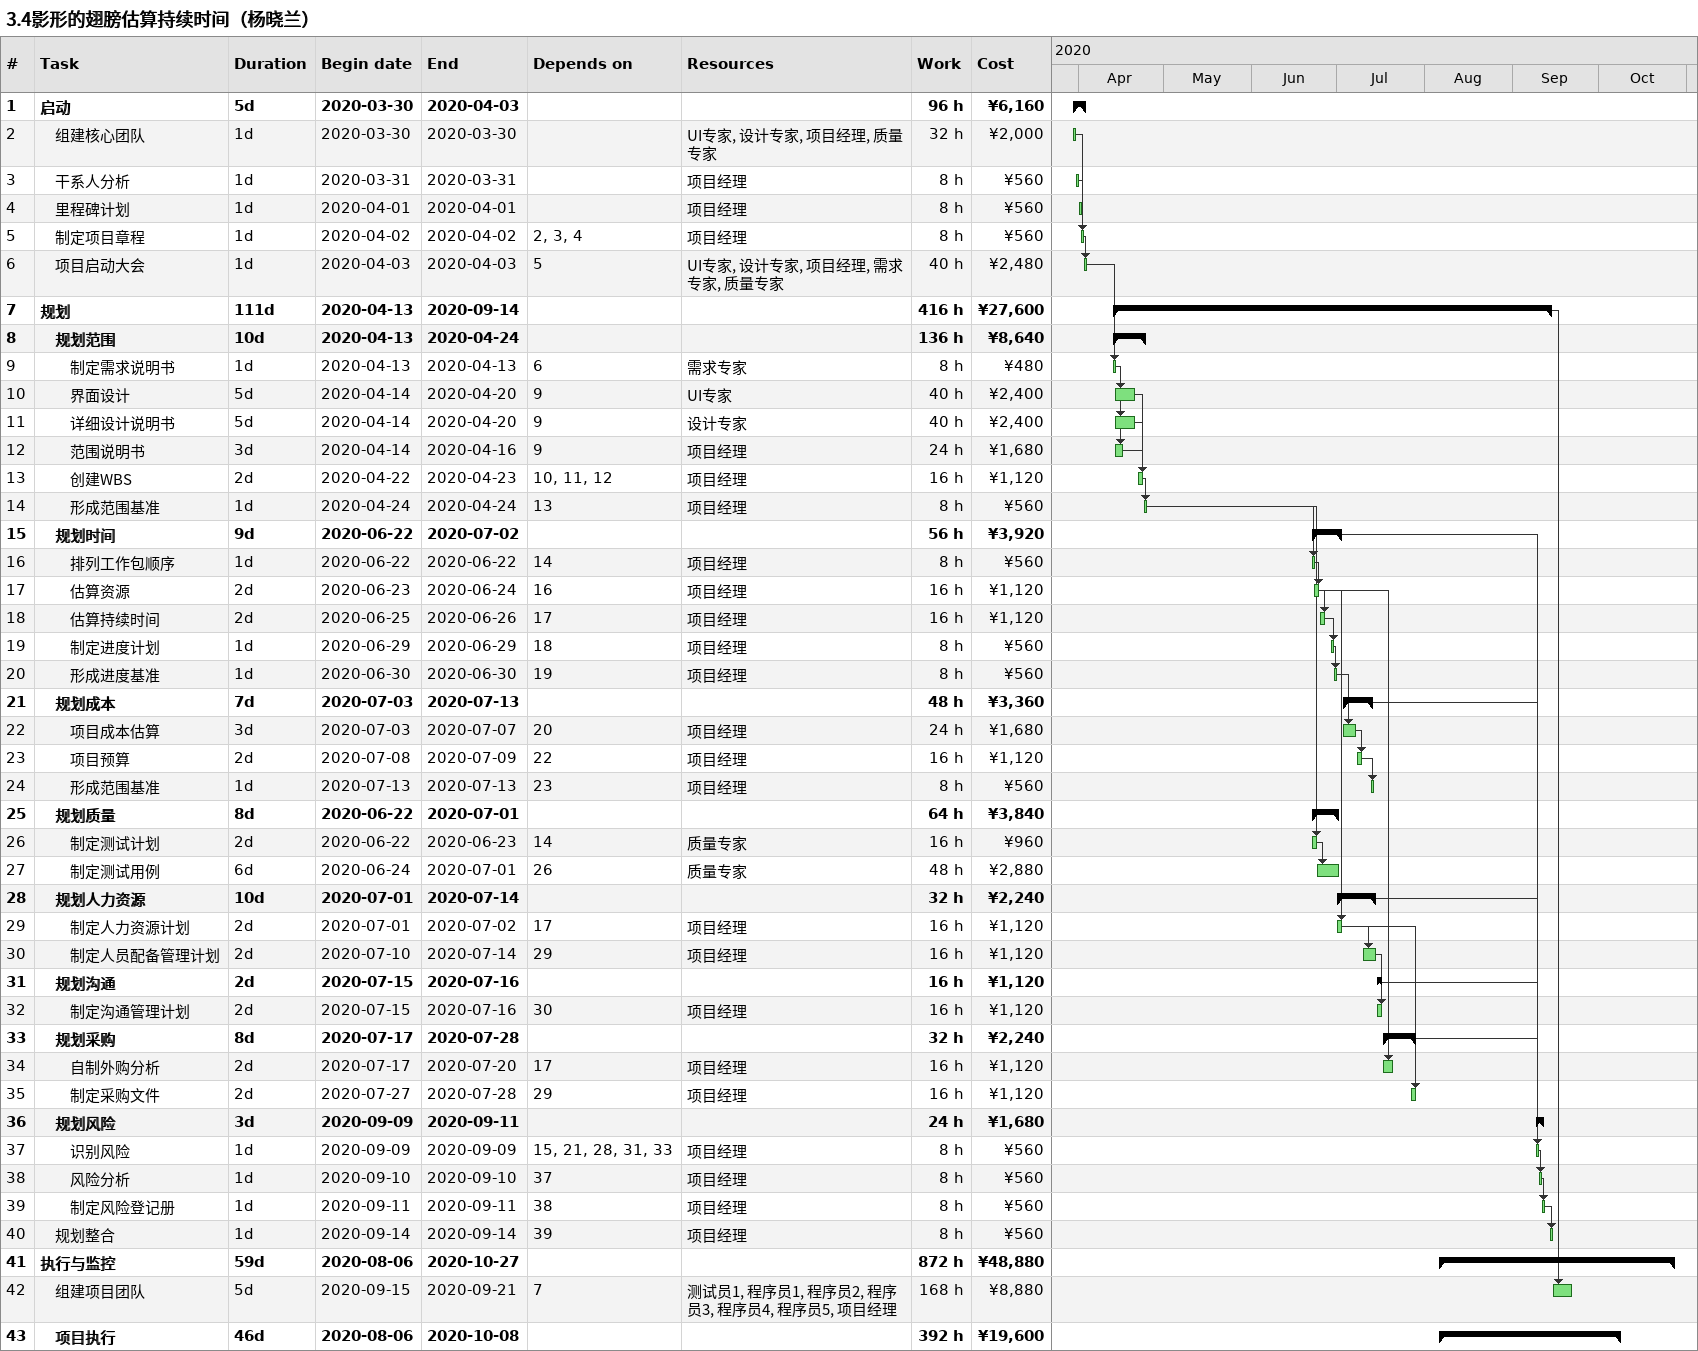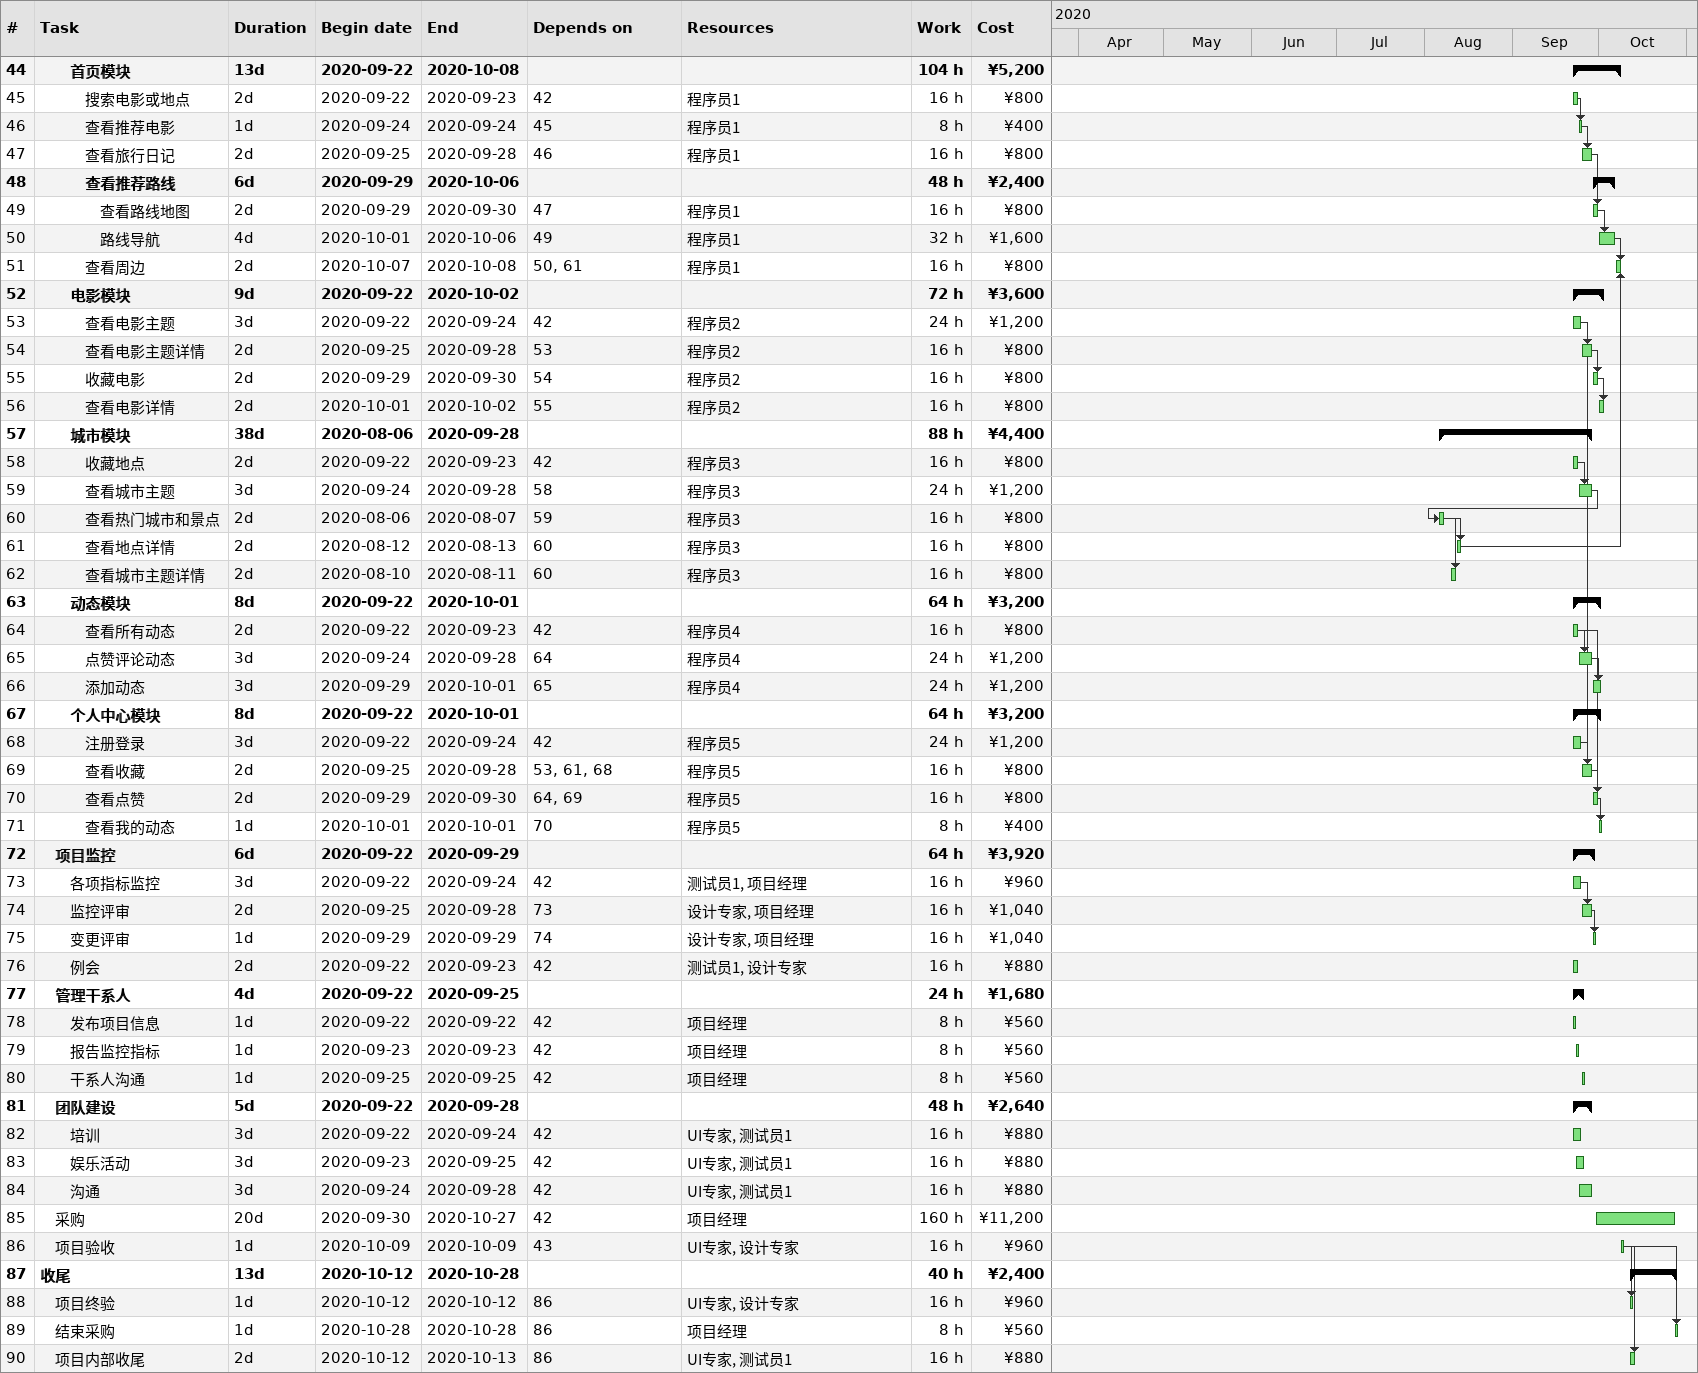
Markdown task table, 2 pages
3.4影形的翅膀估算持续时间（杨晓兰）

| ID | Level | Task | Duration | Start | Finish | Predecessors | Resources | Work (h) | Cost (¥) |
|---|---|---|---|---|---|---|---|---|---|
| 1 | 1 | **启动** | 5d | 2020-03-30 | 2020-04-03 |  |  | 96 | 6160 |
| 2 | 2 | 组建核心团队 | 1d | 2020-03-30 | 2020-03-30 |  | UI专家, 设计专家, 项目经理, 质量专家 | 32 | 2000 |
| 3 | 2 | 干系人分析 | 1d | 2020-03-31 | 2020-03-31 |  | 项目经理 | 8 | 560 |
| 4 | 2 | 里程碑计划 | 1d | 2020-04-01 | 2020-04-01 |  | 项目经理 | 8 | 560 |
| 5 | 2 | 制定项目章程 | 1d | 2020-04-02 | 2020-04-02 | 2, 3, 4 | 项目经理 | 8 | 560 |
| 6 | 2 | 项目启动大会 | 1d | 2020-04-03 | 2020-04-03 | 5 | UI专家, 设计专家, 项目经理, 需求专家, 质量专家 | 40 | 2480 |
| 7 | 1 | **规划** | 111d | 2020-04-13 | 2020-09-14 |  |  | 416 | 27600 |
| 8 | 2 | **规划范围** | 10d | 2020-04-13 | 2020-04-24 |  |  | 136 | 8640 |
| 9 | 3 | 制定需求说明书 | 1d | 2020-04-13 | 2020-04-13 | 6 | 需求专家 | 8 | 480 |
| 10 | 3 | 界面设计 | 5d | 2020-04-14 | 2020-04-20 | 9 | UI专家 | 40 | 2400 |
| 11 | 3 | 详细设计说明书 | 5d | 2020-04-14 | 2020-04-20 | 9 | 设计专家 | 40 | 2400 |
| 12 | 3 | 范围说明书 | 3d | 2020-04-14 | 2020-04-16 | 9 | 项目经理 | 24 | 1680 |
| 13 | 3 | 创建WBS | 2d | 2020-04-22 | 2020-04-23 | 10, 11, 12 | 项目经理 | 16 | 1120 |
| 14 | 3 | 形成范围基准 | 1d | 2020-04-24 | 2020-04-24 | 13 | 项目经理 | 8 | 560 |
| 15 | 2 | **规划时间** | 9d | 2020-06-22 | 2020-07-02 |  |  | 56 | 3920 |
| 16 | 3 | 排列工作包顺序 | 1d | 2020-06-22 | 2020-06-22 | 14 | 项目经理 | 8 | 560 |
| 17 | 3 | 估算资源 | 2d | 2020-06-23 | 2020-06-24 | 16 | 项目经理 | 16 | 1120 |
| 18 | 3 | 估算持续时间 | 2d | 2020-06-25 | 2020-06-26 | 17 | 项目经理 | 16 | 1120 |
| 19 | 3 | 制定进度计划 | 1d | 2020-06-29 | 2020-06-29 | 18 | 项目经理 | 8 | 560 |
| 20 | 3 | 形成进度基准 | 1d | 2020-06-30 | 2020-06-30 | 19 | 项目经理 | 8 | 560 |
| 21 | 2 | **规划成本** | 7d | 2020-07-03 | 2020-07-13 |  |  | 48 | 3360 |
| 22 | 3 | 项目成本估算 | 3d | 2020-07-03 | 2020-07-07 | 20 | 项目经理 | 24 | 1680 |
| 23 | 3 | 项目预算 | 2d | 2020-07-08 | 2020-07-09 | 22 | 项目经理 | 16 | 1120 |
| 24 | 3 | 形成范围基准 | 1d | 2020-07-13 | 2020-07-13 | 23 | 项目经理 | 8 | 560 |
| 25 | 2 | **规划质量** | 8d | 2020-06-22 | 2020-07-01 |  |  | 64 | 3840 |
| 26 | 3 | 制定测试计划 | 2d | 2020-06-22 | 2020-06-23 | 14 | 质量专家 | 16 | 960 |
| 27 | 3 | 制定测试用例 | 6d | 2020-06-24 | 2020-07-01 | 26 | 质量专家 | 48 | 2880 |
| 28 | 2 | **规划人力资源** | 10d | 2020-07-01 | 2020-07-14 |  |  | 32 | 2240 |
| 29 | 3 | 制定人力资源计划 | 2d | 2020-07-01 | 2020-07-02 | 17 | 项目经理 | 16 | 1120 |
| 30 | 3 | 制定人员配备管理计划 | 2d | 2020-07-10 | 2020-07-14 | 29 | 项目经理 | 16 | 1120 |
| 31 | 2 | **规划沟通** | 2d | 2020-07-15 | 2020-07-16 |  |  | 16 | 1120 |
| 32 | 3 | 制定沟通管理计划 | 2d | 2020-07-15 | 2020-07-16 | 30 | 项目经理 | 16 | 1120 |
| 33 | 2 | **规划采购** | 8d | 2020-07-17 | 2020-07-28 |  |  | 32 | 2240 |
| 34 | 3 | 自制外购分析 | 2d | 2020-07-17 | 2020-07-20 | 17 | 项目经理 | 16 | 1120 |
| 35 | 3 | 制定采购文件 | 2d | 2020-07-27 | 2020-07-28 | 29 | 项目经理 | 16 | 1120 |
| 36 | 2 | **规划风险** | 3d | 2020-09-09 | 2020-09-11 |  |  | 24 | 1680 |
| 37 | 3 | 识别风险 | 1d | 2020-09-09 | 2020-09-09 | 15, 21, 28, 31, 33 | 项目经理 | 8 | 560 |
| 38 | 3 | 风险分析 | 1d | 2020-09-10 | 2020-09-10 | 37 | 项目经理 | 8 | 560 |
| 39 | 3 | 制定风险登记册 | 1d | 2020-09-11 | 2020-09-11 | 38 | 项目经理 | 8 | 560 |
| 40 | 2 | 规划整合 | 1d | 2020-09-14 | 2020-09-14 | 39 | 项目经理 | 8 | 560 |
| 41 | 1 | **执行与监控** | 59d | 2020-08-06 | 2020-10-27 |  |  | 872 | 48880 |
| 42 | 2 | 组建项目团队 | 5d | 2020-09-15 | 2020-09-21 | 7 | 测试员1, 程序员1, 程序员2, 程序员3, 程序员4, 程序员5, 项目经理 | 168 | 8880 |
| 43 | 2 | **项目执行** | 46d | 2020-08-06 | 2020-10-08 |  |  | 392 | 19600 |
| 44 | 3 | **首页模块** | 13d | 2020-09-22 | 2020-10-08 |  |  | 104 | 5200 |
| 45 | 4 | 搜索电影或地点 | 2d | 2020-09-22 | 2020-09-23 | 42 | 程序员1 | 16 | 800 |
| 46 | 4 | 查看推荐电影 | 1d | 2020-09-24 | 2020-09-24 | 45 | 程序员1 | 8 | 400 |
| 47 | 4 | 查看旅行日记 | 2d | 2020-09-25 | 2020-09-28 | 46 | 程序员1 | 16 | 800 |
| 48 | 4 | **查看推荐路线** | 6d | 2020-09-29 | 2020-10-06 |  |  | 48 | 2400 |
| 49 | 5 | 查看路线地图 | 2d | 2020-09-29 | 2020-09-30 | 47 | 程序员1 | 16 | 800 |
| 50 | 5 | 路线导航 | 4d | 2020-10-01 | 2020-10-06 | 49 | 程序员1 | 32 | 1600 |
| 51 | 4 | 查看周边 | 2d | 2020-10-07 | 2020-10-08 | 50, 61 | 程序员1 | 16 | 800 |
| 52 | 3 | **电影模块** | 9d | 2020-09-22 | 2020-10-02 |  |  | 72 | 3600 |
| 53 | 4 | 查看电影主题 | 3d | 2020-09-22 | 2020-09-24 | 42 | 程序员2 | 24 | 1200 |
| 54 | 4 | 查看电影主题详情 | 2d | 2020-09-25 | 2020-09-28 | 53 | 程序员2 | 16 | 800 |
| 55 | 4 | 收藏电影 | 2d | 2020-09-29 | 2020-09-30 | 54 | 程序员2 | 16 | 800 |
| 56 | 4 | 查看电影详情 | 2d | 2020-10-01 | 2020-10-02 | 55 | 程序员2 | 16 | 800 |
| 57 | 3 | **城市模块** | 38d | 2020-08-06 | 2020-09-28 |  |  | 88 | 4400 |
| 58 | 4 | 收藏地点 | 2d | 2020-09-22 | 2020-09-23 | 42 | 程序员3 | 16 | 800 |
| 59 | 4 | 查看城市主题 | 3d | 2020-09-24 | 2020-09-28 | 58 | 程序员3 | 24 | 1200 |
| 60 | 4 | 查看热门城市和景点 | 2d | 2020-08-06 | 2020-08-07 | 59 | 程序员3 | 16 | 800 |
| 61 | 4 | 查看地点详情 | 2d | 2020-08-12 | 2020-08-13 | 60 | 程序员3 | 16 | 800 |
| 62 | 4 | 查看城市主题详情 | 2d | 2020-08-10 | 2020-08-11 | 60 | 程序员3 | 16 | 800 |
| 63 | 3 | **动态模块** | 8d | 2020-09-22 | 2020-10-01 |  |  | 64 | 3200 |
| 64 | 4 | 查看所有动态 | 2d | 2020-09-22 | 2020-09-23 | 42 | 程序员4 | 16 | 800 |
| 65 | 4 | 点赞评论动态 | 3d | 2020-09-24 | 2020-09-28 | 64 | 程序员4 | 24 | 1200 |
| 66 | 4 | 添加动态 | 3d | 2020-09-29 | 2020-10-01 | 65 | 程序员4 | 24 | 1200 |
| 67 | 3 | **个人中心模块** | 8d | 2020-09-22 | 2020-10-01 |  |  | 64 | 3200 |
| 68 | 4 | 注册登录 | 3d | 2020-09-22 | 2020-09-24 | 42 | 程序员5 | 24 | 1200 |
| 69 | 4 | 查看收藏 | 2d | 2020-09-25 | 2020-09-28 | 53, 61, 68 | 程序员5 | 16 | 800 |
| 70 | 4 | 查看点赞 | 2d | 2020-09-29 | 2020-09-30 | 64, 69 | 程序员5 | 16 | 800 |
| 71 | 4 | 查看我的动态 | 1d | 2020-10-01 | 2020-10-01 | 70 | 程序员5 | 8 | 400 |
| 72 | 2 | **项目监控** | 6d | 2020-09-22 | 2020-09-29 |  |  | 64 | 3920 |
| 73 | 3 | 各项指标监控 | 3d | 2020-09-22 | 2020-09-24 | 42 | 测试员1, 项目经理 | 16 | 960 |
| 74 | 3 | 监控评审 | 2d | 2020-09-25 | 2020-09-28 | 73 | 设计专家, 项目经理 | 16 | 1040 |
| 75 | 3 | 变更评审 | 1d | 2020-09-29 | 2020-09-29 | 74 | 设计专家, 项目经理 | 16 | 1040 |
| 76 | 3 | 例会 | 2d | 2020-09-22 | 2020-09-23 | 42 | 测试员1, 设计专家 | 16 | 880 |
| 77 | 2 | **管理干系人** | 4d | 2020-09-22 | 2020-09-25 |  |  | 24 | 1680 |
| 78 | 3 | 发布项目信息 | 1d | 2020-09-22 | 2020-09-22 | 42 | 项目经理 | 8 | 560 |
| 79 | 3 | 报告监控指标 | 1d | 2020-09-23 | 2020-09-23 | 42 | 项目经理 | 8 | 560 |
| 80 | 3 | 干系人沟通 | 1d | 2020-09-25 | 2020-09-25 | 42 | 项目经理 | 8 | 560 |
| 81 | 2 | **团队建设** | 5d | 2020-09-22 | 2020-09-28 |  |  | 48 | 2640 |
| 82 | 3 | 培训 | 3d | 2020-09-22 | 2020-09-24 | 42 | UI专家, 测试员1 | 16 | 880 |
| 83 | 3 | 娱乐活动 | 3d | 2020-09-23 | 2020-09-25 | 42 | UI专家, 测试员1 | 16 | 880 |
| 84 | 3 | 沟通 | 3d | 2020-09-24 | 2020-09-28 | 42 | UI专家, 测试员1 | 16 | 880 |
| 85 | 2 | 采购 | 20d | 2020-09-30 | 2020-10-27 | 42 | 项目经理 | 160 | 11200 |
| 86 | 2 | 项目验收 | 1d | 2020-10-09 | 2020-10-09 | 43 | UI专家, 设计专家 | 16 | 960 |
| 87 | 1 | **收尾** | 13d | 2020-10-12 | 2020-10-28 |  |  | 40 | 2400 |
| 88 | 2 | 项目终验 | 1d | 2020-10-12 | 2020-10-12 | 86 | UI专家, 设计专家 | 16 | 960 |
| 89 | 2 | 结束采购 | 1d | 2020-10-28 | 2020-10-28 | 86 | 项目经理 | 8 | 560 |
| 90 | 2 | 项目内部收尾 | 2d | 2020-10-12 | 2020-10-13 | 86 | UI专家, 测试员1 | 16 | 880 |
